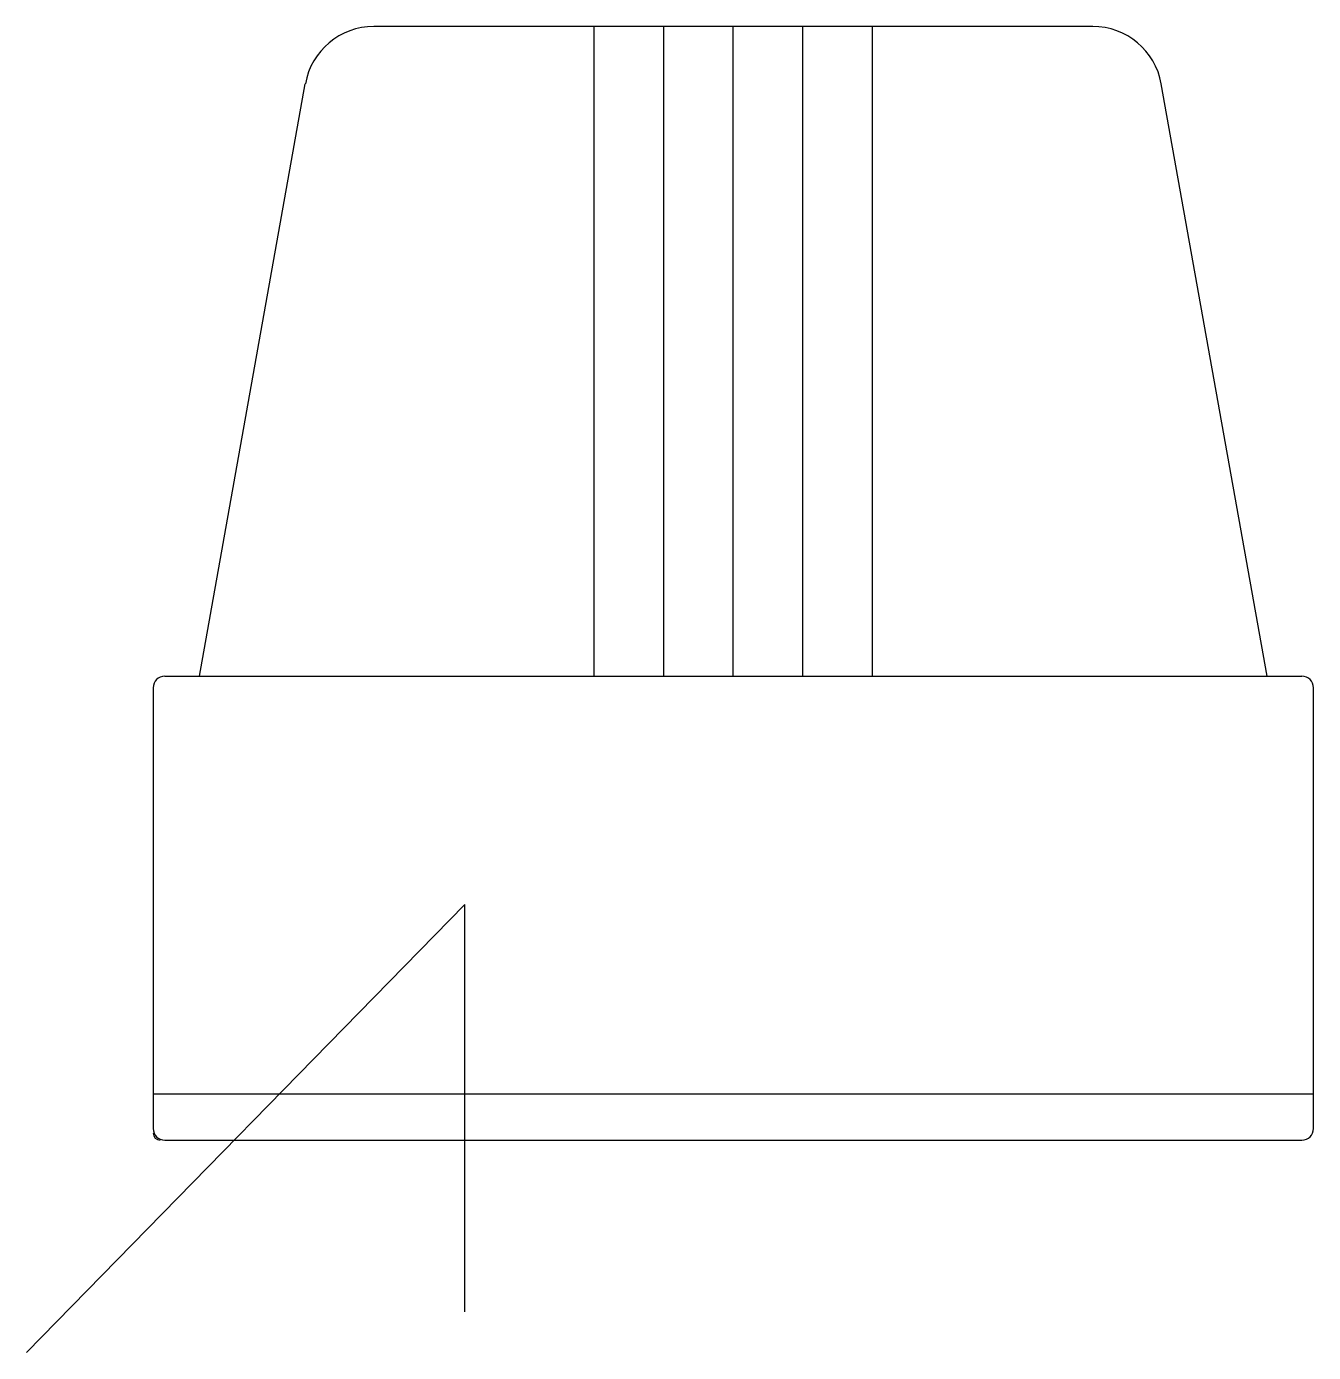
# Model space of a CAD drawing. Extents: x 5285 to 5839, y 2702 to 3274.
import ezdxf

# ---------------------------------------------------------------- set-up
doc = ezdxf.new("R2010")
doc.units = 0
doc.header["$MEASUREMENT"] = 0
doc.layers.get('0').update_dxf_attribs({"linetype": 'CONTINUOUS'})

msp = doc.modelspace()

# ---------------------------------------------------------------- linework, layer by layer
at = {"color": 2}
for p, q in [((5744.34, 3273.95), (5434.58, 3273.95)), ((5529.46, 2993.95), (5529.46, 3273.95)), ((5559.46, 2993.95), (5559.46, 3273.95)), ((5589.46, 2993.95), (5589.46, 3273.95)), ((5619.46, 2993.95), (5619.46, 3273.95)), ((5649.46, 2993.95), (5649.46, 3273.95)), ((5359.46, 2993.95), (5405.04, 3249.23)), ((5819.46, 2993.95), (5773.87, 3249.23)), ((5339.46, 2988.95), (5339.46, 2798.95)), ((5344.46, 2993.95), (5834.46, 2993.95)), ((5839.46, 2798.95), (5839.46, 2988.95)), ((5473.83, 2895.56), (5284.9, 2702.46)), ((5473.83, 2720.01), (5473.83, 2895.56)), ((5339.46, 2813.95), (5839.46, 2813.95)), ((5344.46, 2793.95), (5834.46, 2793.95))]:
    msp.add_line(p, q, dxfattribs=at)
for centre, radius, start, end in [((5434.58, 3243.95), 30, 90, 169.8753), ((5744.34, 3243.95), 30, 10.1247, 90), ((5344.46, 2988.95), 5, 90, 180), ((5344.46, 2988.95), 5, 90, 180), ((5344.46, 2988.95), 5, 90, 180), ((5834.46, 2988.95), 5, 0, 90), ((5344.46, 2798.95), 5, 180, 270), ((5342.46, 2796.95), 3, 180, 270), ((5834.46, 2798.95), 5, 270, 0)]:
    msp.add_arc(centre, radius, start, end, dxfattribs=at)

doc.saveas('drawing.dxf')
